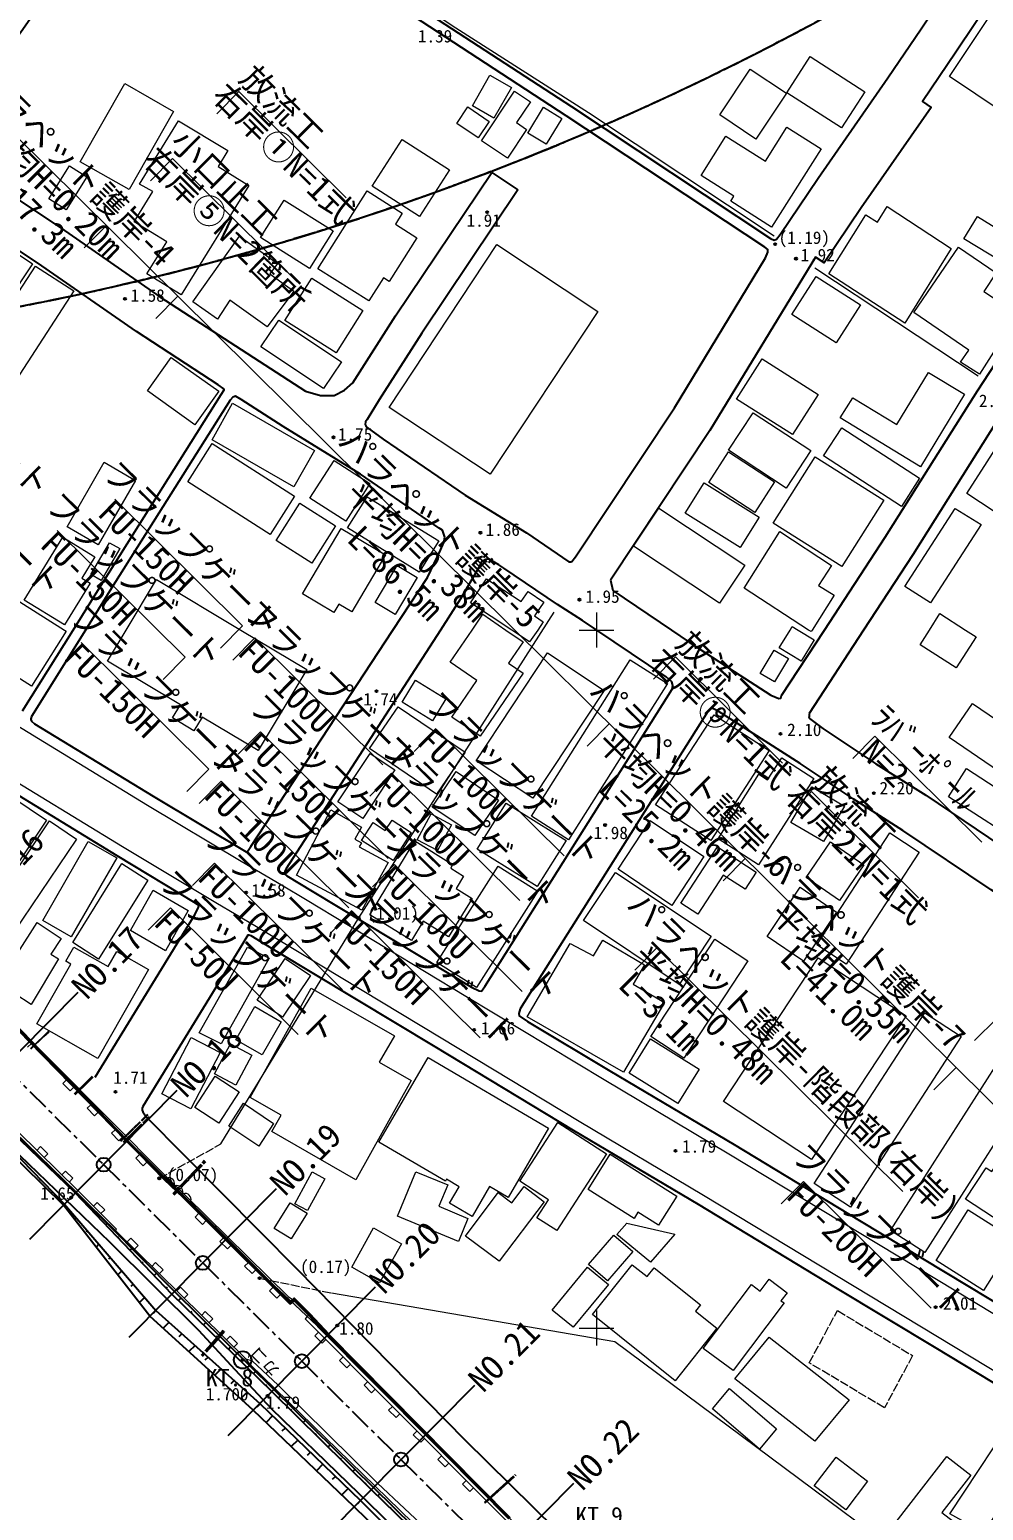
# Model space of a CAD drawing. Header units: metres. Extents: x -18 to 909, y -213 to 1219.
# Drawn here: x 458.7 to 595.5, y 253.9 to 466 of the extents above; entities that cross this region are included whole.
import ezdxf
from ezdxf.enums import TextEntityAlignment as Align

# ---------------------------------------------------------------- set-up
doc = ezdxf.new("R2010")
doc.units = ezdxf.units.M
doc.linetypes.add('CENTER', pattern=[5.08, 3.175, -0.635, 0.635, -0.635])
doc.linetypes.add('DASHED', pattern=[1.524, 1.27, -0.254])
for name, color, linetype in [('D-STR', 7, 'Continuous'), ('D-STR-HTXT', 7, 'Continuous'), ('D-STR-STR2', 7, 'Continuous'), ('D-SUV', 7, 'Continuous'), ('S-SUV', 7, 'Continuous'), ('S-SUV-BMK', 7, 'Continuous'), ('S-SUV-CELN', 7, 'Continuous'), ('S-SUV-HTXT', 7, 'Continuous'), ('S-SUV-RIV', 7, 'Continuous'), ('S-SUV-SRVR', 7, 'Continuous'), ('S-SUV-STR', 7, 'Continuous'), ('S-SUV-TTL', 7, 'Continuous'), ('V-nasSTD', 7, 'Continuous')]:
    doc.layers.add(name, color=color, linetype=linetype)
doc.styles.add('JP', font='msgothic.ttc')

msp = doc.modelspace()

# ---------------------------------------------------------------- hatches: boundary and pattern name
at = {"layer": 'V-nasSTD', "true_color": 0xc0c0c0, "transparency": 33554521}
msp.add_hatch(color=7, dxfattribs=at).paths.add_polyline_path([(527.61, 252.8), (515.67, 264.9), (515.67, 264.9), (501.61, 279.13), (501.61, 279.13), (496.7, 284.29), (496.7, 284.29), (496.69, 284.3), (496.69, 284.3), (496.1, 283.76), (496.1, 283.76), (487.01, 292.81), (487.01, 292.81), (479.78, 299.95), (479.78, 299.95), (472.74, 306.9), (472.74, 306.9), (458.88, 321.25), (458.88, 321.25), (445.01, 335.67), (445.01, 335.67), (431.07, 350.01), (431.07, 350.01), (417.02, 364.25), (417.02, 364.25), (416.82, 364.05), (416.82, 364.05), (430.84, 349.79), (430.84, 349.79), (444.78, 335.43), (444.78, 335.43), (458.69, 321.06), (458.69, 321.06), (472.67, 306.75), (472.67, 306.75), (486.84, 292.64), (486.84, 292.64), (501.43, 278.95), (501.43, 278.95), (515.5, 264.74), (515.5, 264.74), (527.46, 252.65), (527.46, 252.65), (527.61, 252.8)])

# ---------------------------------------------------------------- linework, layer by layer
at = {"layer": 'D-STR', "lineweight": 25, "true_color": 0xff0000}
for p, q in [((496.1, 283.76), (487.01, 292.81)), ((496.09, 283.41), (496.1, 283.76))]:
    msp.add_line(p, q, dxfattribs=at)
for points in [[(496.09, 283.41), (472.67, 306.75), (458.69, 321.06), (444.78, 335.43), (430.84, 349.79), (416.82, 364.05)], [(496.1, 283.62), (472.78, 306.86), (458.8, 321.17), (444.89, 335.54), (430.95, 349.89), (416.92, 364.15), (416.92, 364.15)], [(487.01, 292.81), (472.78, 306.86), (458.88, 321.25), (445.01, 335.67), (431.07, 350.01), (417.02, 364.25)], [(449.78, 312.07), (463.74, 297.74), (476.83, 282.53), (491.75, 269.18), (506.17, 255.31), (520.35, 241.21), (535.01, 227.59), (548.72, 213.01), (562.95, 198.95)], [(564.73, 200.75), (550.59, 214.9), (536.28, 228.87), (522.06, 242.93), (507.69, 256.85), (493.48, 270.92), (479.15, 284.88), (465.31, 299.32), (450.89, 313.18)], [(451.08, 313.37), (465.44, 299.46), (479.52, 285.25), (493.74, 271.18), (508.02, 257.18), (522.28, 243.16), (536.45, 229.04), (550.83, 215.14), (564.78, 200.8)], [(562.15, 198.15), (547.45, 211.73), (533.77, 226.34), (519.59, 240.45), (505.26, 254.39), (490.81, 268.23), (476, 281.7), (463.62, 297.62), (449.32, 311.6)], [(496.1, 283.76), (496.69, 284.3), (498.9, 282.06)], [(495.99, 283.52), (496, 283.53)], [(496.09, 283.41), (496.69, 283.95), (498.72, 281.89)], [(496.1, 283.62), (496.69, 284.16), (498.83, 281.99)], [(498.72, 281.89), (501.43, 278.95)], [(498.83, 281.99), (501.54, 279.06)], [(498.91, 282.06), (501.62, 279.12)], [(527.46, 252.65), (501.43, 278.95)], [(527.57, 252.76), (501.54, 279.06)], [(527.61, 252.8), (501.61, 279.13)]]:
    msp.add_lwpolyline(points, dxfattribs=at)
at = {"layer": 'D-STR-HTXT', "lineweight": 18, "true_color": 0xff0000}
for p, q in [((456.54, 451.04), (479.99, 427.82)), ((466.59, 434.76), (469.75, 437.96)), ((476.82, 424.62), (479.99, 427.82)), ((479.99, 427.82), (591.53, 317.34)), ((538.67, 363.37), (541.83, 366.56)), ((558.16, 344.06), (561.33, 347.25)), ((594.19, 321.18), (597.36, 324.37)), ((588.37, 314.14), (591.53, 317.34)), ((591.53, 317.34), (636.89, 272.41))]:
    msp.add_line(p, q, dxfattribs=at)
for points in [[(485.59, 453.94), (488.75, 457.14), (504.1, 441.94)], [(476.09, 444.35), (479.25, 447.55), (497.09, 429.89)], [(486.11, 377.42), (489.28, 380.61), (470.95, 398.77)], [(477.87, 372.91), (481.04, 376.11), (462.71, 394.26)], [(481.29, 356.86), (484.46, 360.06), (466.12, 378.21)], [(487.89, 375.66), (491.05, 378.86), (509.38, 360.7)], [(548.17, 372.96), (551.33, 376.15), (566.68, 360.95)], [(488.66, 362.23), (491.83, 365.42), (510.16, 347.27)], [(513.87, 362.6), (517.03, 365.79), (535.36, 347.64)], [(576.73, 361.61), (579.89, 364.8), (595.24, 349.6)], [(507.53, 356.2), (510.7, 359.4), (529.03, 341.24)], [(483.03, 355.14), (486.19, 358.34), (504.52, 340.18)], [(567.66, 353.65), (570.83, 356.85), (586.17, 341.65)], [(482.09, 343.4), (485.26, 346.59), (503.59, 328.44)], [(507.88, 343.19), (511.04, 346.39), (529.37, 328.23)], [(475.76, 337), (478.93, 340.2), (497.26, 322.04)], [(501.83, 336.52), (504.99, 339.71), (523.33, 321.56)], [(545.49, 331.27), (548.66, 334.47), (583.9, 299.56)], [(566.49, 297.81), (569.65, 301.01), (587.98, 282.85)]]:
    msp.add_lwpolyline(points, dxfattribs=at)
at = {"layer": 'D-STR-STR2', "lineweight": 25, "true_color": 0xff0000}
for p, q in [((459.04, 305.34), (459.2, 305.5)), ((460.85, 303.61), (460.92, 303.69)), ((460.28, 301.29), (460.18, 301.19)), ((462.65, 301.88), (462.79, 302.02)), ((462.02, 299.5), (461.86, 299.34)), ((464.45, 300.15), (464.52, 300.22)), ((463.77, 297.71), (463.67, 297.61)), ((466.22, 298.38), (466.36, 298.53)), ((465.4, 295.81), (465.19, 295.59)), ((467.95, 296.57), (468.04, 296.66)), ((469.68, 294.77), (469.88, 294.97)), ((467.04, 293.91), (466.89, 293.76)), ((471.41, 292.96), (471.53, 293.08)), ((468.68, 292.01), (468.29, 291.61)), ((473.14, 291.15), (473.4, 291.42)), ((470.31, 290.11), (470.07, 289.86)), ((474.87, 289.35), (475.02, 289.5)), ((471.95, 288.2), (471.38, 287.63)), ((476.6, 287.54), (476.92, 287.87)), ((473.58, 286.3), (473.26, 285.97)), ((475.22, 284.4), (474.48, 283.65)), ((478.33, 285.74), (478.5, 285.91)), ((480.09, 283.96), (480.45, 284.33)), ((476.86, 282.51), (476.46, 282.11)), ((481.88, 282.22), (482.05, 282.39)), ((478.73, 280.84), (477.88, 279.98)), ((483.67, 280.48), (484, 280.81)), ((480.59, 279.17), (480.16, 278.73)), ((485.47, 278.73), (485.62, 278.89)), ((482.46, 277.5), (481.58, 276.62)), ((484.32, 275.83), (483.88, 275.38)), ((487.26, 276.99), (487.56, 277.29)), ((486.19, 274.16), (485.28, 273.25)), ((489.05, 275.24), (489.19, 275.39)), ((490.84, 273.5), (491.11, 273.78)), ((492.63, 271.76), (492.76, 271.89)), ((489.92, 270.82), (488.99, 269.88)), ((494.41, 270), (494.67, 270.26)), ((491.78, 269.15), (491.31, 268.68)), ((493.58, 267.42), (492.64, 266.47)), ((496.19, 268.24), (496.32, 268.38)), ((495.38, 265.68), (494.92, 265.21)), ((497.97, 266.48), (498.24, 266.76)), ((497.19, 263.95), (496.26, 263.01)), ((499.74, 264.73), (499.89, 264.87)), ((501.52, 262.97), (501.81, 263.27)), ((498.99, 262.22), (498.52, 261.75)), ((503.29, 261.21), (503.45, 261.36)), ((500.79, 260.48), (499.87, 259.55)), ((505.07, 259.45), (505.39, 259.77)), ((502.59, 258.75), (502.13, 258.29)), ((504.39, 257.01), (503.48, 256.09)), ((506.85, 257.69), (507.01, 257.85)), ((506.19, 255.28), (505.74, 254.83)), ((508.63, 255.94), (508.96, 256.27)), ((510.43, 254.2), (510.58, 254.36))]:
    msp.add_line(p, q, dxfattribs=at)
at = {"layer": 'D-STR-STR2', "lineweight": 25, "true_color": 0x00ff00}
msp.add_line((488.05, 272.49), (487.59, 272.03), dxfattribs=at)
at = {"layer": 'D-SUV', "linetype": 'DASHED', "lineweight": 13, "true_color": 0x0000ff}
for p, q in [((460.74, 321.84), (461.46, 322.53)), ((460.77, 321.8), (461.49, 322.49)), ((460.81, 321.77), (461.53, 322.46)), ((467.01, 315.39), (467.72, 316.08)), ((467.04, 315.35), (467.76, 316.05)), ((467.08, 315.31), (467.79, 316.01)), ((467.11, 315.28), (467.83, 315.98)), ((467.15, 315.24), (467.86, 315.94)), ((475.66, 310.63), (473.61, 308.63)), ((475.69, 310.59), (473.65, 308.59)), ((475.73, 310.55), (473.68, 308.55))]:
    msp.add_line(p, q, dxfattribs=at)
at = {"layer": 'D-SUV', "lineweight": 13, "true_color": 0x0000ff}
for points in [[(460.74, 321.84), (458.87, 320.04)], [(460.81, 321.77), (458.93, 319.96)], [(467.01, 315.39), (465.15, 313.57)], [(465.22, 313.5), (467.08, 315.31)], [(465.29, 313.43), (467.15, 315.24)], [(473.61, 308.63), (471.75, 306.81)], [(473.68, 308.55), (471.82, 306.74)]]:
    msp.add_lwpolyline(points, dxfattribs=at)
at = {"layer": 'D-SUV', "linetype": 'DASHED', "lineweight": 13, "true_color": 0x0000ff}
for points in [[(460.77, 321.8), (458.9, 320)], [(467.04, 315.35), (465.18, 313.53)], [(465.25, 313.46), (467.11, 315.28)], [(473.65, 308.59), (471.79, 306.77)]]:
    msp.add_lwpolyline(points, dxfattribs=at)
at = {"layer": 'S-SUV', "lineweight": 13, "true_color": 0xffffff}
for p, q in [((458.45, 320.25), (459, 320.77)), ((464.03, 315.58), (463.49, 315.05)), ((463.49, 315.05), (464.54, 313.98)), ((464.54, 313.98), (465.07, 314.5)), ((467.52, 312), (466.98, 311.48)), ((466.98, 311.48), (468.03, 310.4)), ((468.03, 310.4), (468.57, 310.93)), ((471.02, 308.42), (470.48, 307.9)), ((470.48, 307.9), (471.53, 306.83)), ((460.31, 306), (459.78, 305.46)), ((461.38, 304.95), (460.31, 306)), ((471.53, 306.83), (472.06, 307.35)), ((460.85, 304.42), (461.38, 304.95)), ((474.51, 304.85), (473.97, 304.32)), ((473.97, 304.32), (475.02, 303.25)), ((475.02, 303.25), (475.56, 303.77)), ((463.88, 302.5), (463.36, 301.97)), ((464.95, 301.46), (463.88, 302.5)), ((464.43, 300.92), (464.95, 301.46)), ((478.05, 301.23), (481.61, 297.83)), ((468.44, 298), (467.91, 297.47)), ((469.51, 296.94), (468.44, 298)), ((481.61, 297.83), (496.11, 283.43)), ((468.98, 296.41), (469.51, 296.94)), ((483.01, 296.44), (482.48, 295.91)), ((482.48, 295.91), (483.54, 294.85)), ((483.54, 294.85), (484.07, 295.39)), ((489.73, 275.58), (471.01, 294.03)), ((473.24, 292.89), (472.71, 292.35)), ((474.31, 291.83), (473.24, 292.89)), ((486.55, 292.92), (486.03, 292.39)), ((473.78, 291.3), (474.31, 291.83)), ((486.03, 292.39), (487.09, 291.33)), ((487.09, 291.33), (487.62, 291.86)), ((476.8, 289.38), (476.27, 288.84)), ((477.87, 288.32), (476.8, 289.38)), ((490.1, 289.4), (489.57, 288.86)), ((489.57, 288.86), (490.64, 287.81)), ((477.34, 287.79), (477.87, 288.32)), ((490.64, 287.81), (491.17, 288.34)), ((480.36, 285.87), (479.83, 285.33)), ((481.43, 284.81), (480.36, 285.87)), ((480.9, 284.28), (481.43, 284.81)), ((493.65, 285.87), (493.12, 285.34)), ((493.12, 285.34), (494.18, 284.28)), ((494.18, 284.28), (494.71, 284.82)), ((483.92, 282.36), (483.4, 281.82)), ((484.99, 281.31), (483.92, 282.36)), ((484.46, 280.77), (484.99, 281.31)), ((487.48, 278.85), (486.96, 278.31)), ((488.55, 277.8), (487.48, 278.85)), ((500.16, 279.41), (499.63, 278.88)), ((499.63, 278.88), (500.69, 277.82)), ((500.69, 277.82), (501.22, 278.35)), ((488.03, 277.26), (488.55, 277.8)), ((503.69, 275.87), (503.16, 275.34)), ((503.16, 275.34), (504.21, 274.28)), ((504.21, 274.28), (504.75, 274.81)), ((507.22, 272.33), (506.69, 271.8)), ((506.69, 271.8), (507.74, 270.73)), ((507.74, 270.73), (508.28, 271.26)), ((510.75, 268.78), (510.21, 268.26)), ((510.21, 268.26), (511.27, 267.19)), ((511.27, 267.19), (511.8, 267.72)), ((514.27, 265.24), (513.74, 264.71)), ((513.74, 264.71), (514.8, 263.65)), ((514.8, 263.65), (515.33, 264.18)), ((517.8, 261.7), (517.27, 261.17)), ((517.27, 261.17), (518.33, 260.11)), ((518.33, 260.11), (518.86, 260.64)), ((521.33, 258.16), (520.8, 257.63)), ((520.8, 257.63), (521.86, 256.57)), ((521.86, 256.57), (522.39, 257.09))]:
    msp.add_line(p, q, dxfattribs=at)
at = {"layer": 'S-SUV', "linetype": 'DASHED', "lineweight": 13, "true_color": 0x0000ff}
for p, q in [((473.88, 308.36), (475.93, 310.36)), ((473.93, 308.3), (475.98, 310.31)), ((473.98, 308.25), (476.04, 310.26)), ((472.22, 306.64), (473.93, 308.3)), ((477.34, 301.45), (486.16, 306.39)), ((482.43, 302.58), (483.81, 304.03)), ((482.54, 302.47), (483.92, 303.92)), ((482.64, 302.37), (484.02, 303.82)), ((479.38, 299.16), (482.54, 302.47)), ((491.72, 287.14), (502.03, 285.02)), ((486.56, 279.61), (484.82, 277.61)), ((484.71, 277.71), (483.32, 276.12)), ((484.82, 277.61), (483.44, 276.03)), ((484.94, 277.51), (483.55, 275.93)), ((527.16, 257.97), (528.36, 259.05)), ((527.23, 257.9), (528.42, 258.98)), ((527.3, 257.82), (528.49, 258.9)), ((524, 254.97), (527.23, 257.9))]:
    msp.add_line(p, q, dxfattribs=at)
at = {"layer": 'S-SUV', "lineweight": 13, "true_color": 0x0000ff}
for p, q in [((472.17, 306.69), (473.88, 308.36)), ((472.28, 306.58), (473.98, 308.25)), ((472.22, 306.64), (472.33, 306.81)), ((472.22, 306.64), (472.4, 306.74)), ((477.34, 301.45), (477.49, 301.59)), ((477.34, 301.45), (477.54, 301.51)), ((479.27, 299.27), (482.43, 302.58)), ((479.49, 299.06), (482.64, 302.37)), ((479.38, 299.16), (479.48, 299.34)), ((479.38, 299.16), (479.56, 299.27)), ((491.72, 287.14), (491.93, 287.15)), ((491.72, 287.14), (491.91, 287.05)), ((486.45, 279.71), (484.71, 277.71)), ((486.68, 279.51), (484.94, 277.51)), ((486.56, 279.61), (486.4, 279.49)), ((486.56, 279.61), (486.47, 279.43)), ((523.93, 255.05), (527.16, 257.97)), ((524.06, 254.9), (527.3, 257.82)), ((524, 254.97), (524.11, 255.14)), ((524, 254.97), (524.18, 255.07))]:
    msp.add_line(p, q, dxfattribs=at)
at = {"layer": 'S-SUV', "lineweight": 13, "true_color": 0xffffff}
for points in [[(626.37, 257.05), (609.75, 266.12), (593.68, 275.83), (574.39, 287.48), (555.36, 298.99), (537.51, 309.58), (517.74, 321.52), (494.84, 335.32), (491.26, 337.49), (485.45, 340.9), (472.05, 348.93), (453.22, 360.41), (427.79, 375.69), (420.65, 380)], [(434.21, 380), (456.84, 366.41), (475.66, 354.93), (489.06, 346.89), (494.86, 343.5), (498.51, 341.28), (521.27, 327.57), (541.08, 315.6), (558.98, 304.98), (577.65, 293.69), (597.03, 281.98), (613.24, 272.19), (629.73, 263.2)], [(413.15, 367.58), (421.41, 359.58), (421.44, 359.61), (437.27, 343.17), (451.95, 328.09), (461.54, 318.12), (478.05, 301.23)], [(451.95, 328.09), (461.77, 318.32), (478.37, 301.67), (495.83, 284.5), (496.69, 283.95)], [(471.01, 294.03), (471.21, 294.19), (465.68, 299.7), (451.38, 313.68), (448.72, 316.14)], [(471.01, 294.03), (465.44, 299.46), (451.08, 313.38), (448.61, 316.02)], [(496.11, 283.43), (496.65, 283.91), (496.69, 283.95), (498.7, 281.91), (498.25, 281.32)], [(498.25, 281.32), (524.3, 255.18), (538.72, 240.73), (553.18, 226.22), (563.42, 216.09), (584.83, 194.87), (585.43, 194.03)], [(498.7, 281.91), (500.12, 280.14), (524.55, 255.53), (539.65, 241.4), (553.93, 226.99), (563.95, 216.85), (579.34, 202.11), (584.16, 197.73), (586.69, 195.61)], [(579.59, 185.83), (574.46, 190.5), (568.01, 197.2), (556.64, 209.33), (542.55, 223.04), (515.46, 250.37), (490.36, 274.76), (489.73, 275.58)], [(489.73, 275.58), (490.65, 275.33), (494.38, 271.83), (508.61, 257.78), (516.36, 250.51), (522.95, 243.84), (537.22, 229.82), (543.29, 223.76), (551.58, 215.9), (556.99, 210.35), (565.5, 201.54), (573.91, 192.97), (576.15, 190.69), (577.59, 188.63)]]:
    msp.add_lwpolyline(points, dxfattribs=at)
at = {"layer": 'S-SUV', "lineweight": 25, "true_color": 0x00ffff}
for points in [[(444.59, 306.82), (465.7, 328.14)], [(458.8, 292.75), (479.91, 314.06)], [(473.01, 278.68), (494.12, 299.99)], [(487.22, 264.6), (508.33, 285.92)], [(501.43, 250.53), (522.54, 271.84)], [(515.64, 236.45), (536.75, 257.77)]]:
    msp.add_lwpolyline(points, dxfattribs=at)
at = {"layer": 'S-SUV', "lineweight": 13, "true_color": 0xffffff}
for centre in [(478.69, 300.72), (479.88, 299.58), (481.07, 298.45)]:
    msp.add_arc(centre, 0.824, 311.2266, 141.5381, dxfattribs=at)
at = {"layer": 'S-SUV-BMK', "lineweight": 25, "true_color": 0xffffff}
for centre in [(469.36, 303.41), (483.57, 289.33), (497.78, 275.26), (511.98, 261.18)]:
    msp.add_circle(centre, 1, dxfattribs=at)
at = {"layer": 'S-SUV-BMK', "true_color": 0xffffff}
for p in [(469.36, 303.41), (483.57, 289.33), (497.78, 275.26), (511.98, 261.18)]:
    msp.add_point(p, dxfattribs=at)
at = {"layer": 'S-SUV-CELN', "linetype": 'CENTER', "lineweight": 25, "true_color": 0xffffff}
for p, q in [((455.15, 317.48), (469.36, 303.41)), ((469.36, 303.41), (483.57, 289.33)), ((483.57, 289.33), (497.78, 275.26)), ((497.78, 275.26), (511.98, 261.18)), ((511.98, 261.18), (526.19, 247.11))]:
    msp.add_line(p, q, dxfattribs=at)
for start, end in [(248.8722, 247.7276), (251.6868, 248.8722), (251.7369, 251.6868), (254.6017, 251.7369), (255.646, 254.6017)]:
    msp.add_arc((381.66, 819.2), 400, start, end, dxfattribs=at)
at = {"layer": 'S-SUV-RIV', "lineweight": 13, "true_color": 0x0000ff}
for points in [[(505.21, 543.47), (498.49, 533.03), (485.79, 513.93), (474.41, 496.79), (474.34, 496.57), (474.34, 496.31), (479.75, 492.58), (502.76, 477.56), (519.83, 466.26), (538.86, 454.15), (565.46, 436.48)], [(594.69, 416.38), (571.29, 431.82)], [(486.16, 306.39), (505.92, 338.75), (533.92, 382.57)], [(609.65, 228.18), (542.63, 278.02), (502.03, 285.02)]]:
    msp.add_lwpolyline(points, dxfattribs=at)
at = {"layer": 'S-SUV-SRVR', "lineweight": 25, "true_color": 0x808080}
for points in [[(464.17, 476.77), (469.52, 482.54), (479.83, 490.11), (481.34, 491.2), (507.77, 473.69), (536.41, 454.98), (564.95, 436.1)], [(564.12, 434.85), (535.65, 453.68), (506.9, 472.47), (481.35, 489.39), (470.17, 481.78), (464.93, 476.13), (464, 474.91), (456.65, 464.42), (446.65, 449.59)], [(566.31, 436.66), (571.75, 444.73), (581.78, 459.11), (586.55, 466.13), (594.67, 478.34)], [(599.66, 475.02), (591.52, 462.77), (586.73, 455.71), (587.95, 454.84), (577.94, 440.49), (572.63, 432.61), (571.37, 433.43), (556.24, 408.59), (542, 387.15)], [(485.79, 415.13), (474.06, 422.76), (459.9, 432.61), (444.17, 443.02), (441.44, 444.82), (430.13, 451.98), (410.94, 464.8)], [(572.67, 380), (581.38, 393.32), (594.61, 414.28), (606.55, 432.53), (625.82, 460.3)], [(629.69, 457.62), (610.44, 429.9), (598.55, 411.73), (585.32, 390.77), (578.28, 380)], [(447.55, 447.98), (463.25, 437.59), (477.39, 427.75), (498.31, 414.24)], [(505.06, 415.43), (511.2, 425), (524.99, 445.57)], [(524.99, 445.57), (528.72, 443.06)], [(528.72, 443.06), (514.97, 422.54), (508.84, 413)], [(564.95, 436.1), (565.49, 435.87), (565.78, 435.99), (566.31, 436.66)], [(537, 390.47), (551.17, 411.81), (564.21, 433.34)], [(564.21, 433.34), (564.57, 434.12), (564.57, 434.53), (564.12, 434.85)], [(464.97, 380), (469.22, 386.8), (486.22, 413.75)], [(486.22, 413.75), (486.63, 414.39), (486.61, 414.57), (485.79, 415.13)], [(498.31, 414.24), (500.45, 413.58), (502.38, 413.58), (503.86, 414.38), (505.06, 415.43)], [(487.49, 412.95), (470.5, 386.02), (466.74, 380)], [(489.07, 413.03), (488.24, 413.52), (487.9, 413.38), (487.49, 412.95)], [(518.28, 393.32), (517.91, 394.3), (517.46, 394.61), (506.16, 402.31), (495.09, 409.17), (489.07, 413.03)], [(508.84, 413), (507.12, 410.15), (506.9, 409.82), (506.86, 409.43), (506.94, 409.24), (507.11, 409.03), (509.43, 407.34)], [(509.43, 407.34), (521.18, 399.34), (529.97, 393.92), (536.02, 389.77)], [(510.81, 380), (515.76, 387.54), (517.65, 391.42), (518.14, 392.53), (518.28, 393.32)], [(536.02, 389.77), (536.31, 389.77), (536.47, 389.8), (537, 390.47)], [(524.12, 390.1), (523.54, 389.83), (523.13, 388.98), (520.53, 384.49), (517.63, 380)], [(540.05, 380), (538, 381.39), (534.43, 383.64), (526.72, 388.88), (525.99, 389.33), (524.63, 390.17), (524.12, 390.1)], [(542, 387.15), (542.32, 385.66)], [(542.32, 385.66), (550.73, 380)], [(482.52, 340.86), (471.29, 347.64), (452.5, 359.1), (427.17, 374.31), (417.74, 380)], [(457.74, 368.41), (464.97, 380)], [(466.74, 380), (459.01, 367.62)], [(464.97, 380), (464.97, 380)], [(466.74, 380), (466.74, 380)], [(490.47, 349.01), (510.81, 380)], [(517.63, 380), (495.48, 345.72)], [(510.81, 380), (510.81, 380)], [(517.63, 380), (517.63, 380)], [(549.97, 373.28), (540.05, 380)], [(540.05, 380), (540.05, 380)], [(550.73, 380), (553.29, 378.28), (559.71, 374.05), (565, 370.65)], [(550.73, 380), (550.73, 380)], [(566.54, 370.63), (572.67, 380)], [(578.28, 380), (570.48, 368.06)], [(572.67, 380), (572.67, 380)], [(578.28, 380), (578.28, 380)], [(523.98, 328.94), (550.86, 371.52)], [(550.86, 371.52), (550.95, 372.07), (550.8, 372.59), (549.97, 373.28)], [(565, 370.65), (566.15, 370.21), (566.41, 370.26), (566.54, 370.63)], [(459.01, 367.62), (458.92, 367.26), (458.9, 367.18), (459, 366.95), (459.44, 366.56)], [(555.94, 368.32), (529.05, 325.74)], [(557.44, 368.38), (556.66, 368.78), (556.4, 368.78), (555.94, 368.32)], [(657.6, 302.47), (639.01, 315.1), (622.7, 325.65), (613.83, 331.5), (601.77, 339.33), (596.57, 342.77), (583.92, 351.29), (576.79, 355.8), (569.17, 360.88), (561.93, 365.49), (557.44, 368.38)], [(570.48, 368.06), (570.47, 367.62), (570.45, 367.52), (570.53, 367.31), (572.43, 365.91)], [(459.44, 366.56), (476.44, 356.21), (489.78, 348.21)], [(572.43, 365.91), (580.04, 360.83), (587.19, 356.32), (599.87, 347.78), (605.01, 344.38), (617.06, 336.55), (626.02, 330.65), (642.34, 320.08), (660.97, 307.44)], [(489.78, 348.21), (489.83, 348.2), (489.98, 348.28), (490.47, 349.01)], [(495.48, 345.72), (495.35, 345.42), (495.31, 345.01), (495.61, 344.8)], [(495.61, 344.8), (499.23, 342.6), (522.08, 328.84)], [(482.48, 339.28), (482.97, 340.31), (483.01, 340.53), (482.52, 340.86)], [(468.16, 315.94), (482.48, 339.28)], [(576.68, 184.87), (571.75, 189.82), (553.36, 208.72), (541.44, 220.93), (529.27, 232.59), (509.03, 253.3), (504.39, 257.79), (493.49, 268.38), (488.22, 274.04), (482.99, 279.67), (470.25, 292.31), (452.12, 309.67), (443.52, 318.01), (434.79, 327.43), (426.95, 335.39)], [(490.52, 336.19), (490.17, 336.31), (490.02, 336.27), (489.3, 335.1)], [(625.66, 255.73), (609, 264.83), (588.69, 277.1), (574.32, 285.77), (554.61, 297.69), (536.7, 308.31), (516.86, 320.3), (494.11, 334.01), (490.52, 336.19)], [(489.3, 335.1), (474.98, 311.76)], [(522.08, 328.84), (523.2, 328.33), (523.5, 328.26), (523.98, 328.94)], [(529.05, 325.74), (528.88, 325.06), (528.92, 324.73), (530.1, 323.93)], [(530.1, 323.93), (541.89, 316.86), (559.73, 306.28), (577.72, 295.4), (602.25, 280.59), (614, 273.49), (630.45, 264.51)], [(474.98, 311.76), (474.88, 311.48), (474.89, 311.23), (474.96, 311), (475.46, 310.24)], [(475.46, 310.24), (497.07, 288.49), (521.11, 263.97), (540.62, 244.77), (556.99, 228.02), (570.81, 215.03), (587.83, 199.36)]]:
    msp.add_lwpolyline(points, dxfattribs=at)
for centre in [(524.32, 439.86), (565.61, 435.27), (568.6, 433.2), (472.42, 427.45), (502.31, 407.61), (523.36, 393.94), (537.55, 384.35), (508.48, 371.25), (554.9, 372.98), (566.37, 365.13), (579.74, 356.63), (541.23, 352.06), (489.77, 342.41), (505.92, 338.75), (522.47, 322.73), (471.05, 313.83), (551.32, 305.39), (477.34, 301.45), (464.7, 298.7), (491.72, 287.14), (588.61, 283), (502.85, 280.38), (492.86, 270.3)]:
    msp.add_circle(centre, 0.15, dxfattribs=at)
at = {"layer": 'S-SUV-SRVR', "lineweight": 25, "true_color": 0x00ff00}
for radius in [1.25, 0.15]:
    msp.add_circle((489.29, 275.44), radius, dxfattribs=at)
at = {"layer": 'S-SUV-STR', "lineweight": 13, "true_color": 0x808080}
for points in [[(602.06, 451.62), (590.59, 459.32), (596.45, 468.05), (607.92, 460.34), (602.06, 451.62)], [(562.85, 450.33), (557.67, 453.79), (562.05, 460.35), (567.22, 456.89), (562.85, 450.33)], [(575.13, 451.93), (567.29, 456.98), (570.62, 462.16), (578.46, 457.12), (575.13, 451.93)], [(473.01, 443.1), (466.01, 447.09), (472.39, 458.28), (479.38, 454.29), (473.01, 443.1)], [(525.29, 453.32), (522.21, 455.08), (524.71, 459.47), (527.8, 457.71), (525.29, 453.32)], [(527.26, 447.62), (523.54, 450.1), (528.27, 457.2), (530.54, 455.69), (528.53, 452.69), (529.99, 451.72), (527.26, 447.62)], [(523.03, 450.52), (519.98, 452.59), (521.57, 454.94), (524.63, 452.87), (523.03, 450.52)], [(532.78, 449.59), (530.14, 451.19), (532.4, 454.91), (535.04, 453.3), (532.78, 449.59)], [(480.48, 428), (475.53, 431.04), (478.4, 435.63), (473.74, 438.49), (476.39, 442.81), (474.51, 443.87), (480.09, 452.97), (487.18, 448.71), (485.77, 446.4), (490.17, 443.7), (480.48, 428)], [(565.1, 437.73), (559.25, 441.46), (559.69, 442.14), (555, 445.1), (558.56, 450.73), (564.22, 447.15), (567.29, 452.02), (572.18, 448.94), (565.1, 437.73)], [(514.62, 439.24), (507.85, 443.6), (512.15, 450.27), (518.92, 445.91), (514.62, 439.24)], [(464, 440.19), (461.5, 441.76), (464.47, 446.48), (466.97, 444.91), (464, 440.19)], [(455.56, 427.09), (439.88, 437.53), (443.47, 442.93), (459.15, 432.48), (455.56, 427.09)], [(498.86, 431.8), (491.86, 436.22), (495.25, 441.59), (502.25, 437.17), (498.86, 431.8)], [(507.35, 427.14), (500.05, 431.75), (507.11, 442.91), (512.16, 439.71), (511.18, 438.16), (514.26, 436.21), (510.29, 429.94), (509.45, 430.46), (507.35, 427.14)], [(584.18, 423.98), (573.31, 431.01), (578.59, 439.47), (580.26, 438.43), (581.65, 440.66), (590.86, 434.67), (584.18, 423.98)], [(598.08, 432.75), (592.67, 436.05), (594.6, 439.22), (600.01, 435.92), (598.08, 432.75)], [(492.78, 423.43), (487.47, 427.28), (485.67, 424.53), (482.14, 427.04), (488.84, 436.41), (494.26, 432.52), (493.18, 431.04), (496.61, 428.56), (492.78, 423.43)], [(524.77, 402.33), (510.3, 411.9), (525.7, 435.22), (540.18, 425.65), (524.77, 402.33)], [(594.89, 416.65), (592.19, 418.37), (593.39, 420.11), (585.49, 425.49), (591.88, 434.87), (597.31, 431.17), (595.5, 428.52), (598.75, 426.36), (597.49, 424.6), (599.34, 423.63), (594.89, 416.65)], [(453.96, 411.49), (448.47, 415.06), (459.61, 432.15), (465.09, 428.58), (453.96, 411.49)], [(502.67, 419.69), (495.35, 424.33), (499.19, 430.4), (506.52, 425.76), (502.67, 419.69)], [(574.36, 421.13), (568.01, 425.2), (571.49, 430.63), (577.84, 426.57), (574.36, 421.13)], [(500.88, 414.6), (491.87, 420.59), (494.45, 424.39), (503.45, 418.4), (500.88, 414.6)], [(482.43, 409.41), (475.63, 414.25), (479.05, 419.06), (485.85, 414.23), (482.43, 409.41)], [(568.08, 408), (560.09, 413.09), (563.76, 418.85), (571.75, 413.76), (568.08, 408)], [(586.42, 403.39), (574.95, 410.38), (576.73, 413.28), (583.03, 409.43), (587.6, 416.91), (592.76, 413.77), (586.42, 403.39)], [(496.64, 400.5), (484.92, 407.27), (487.85, 412.52), (499.57, 405.74), (496.64, 400.5)], [(598.98, 395.71), (593.09, 399.57), (601.82, 413.19), (607.7, 409.33), (598.98, 395.71)], [(567.18, 400.33), (558.92, 405.76), (562.47, 411.14), (570.73, 405.71), (567.18, 400.33)], [(583.7, 397.72), (572.54, 404.94), (575.16, 408.99), (586.32, 401.77), (583.7, 397.72)], [(493.23, 393.7), (481.42, 401.25), (484.92, 406.72), (496.73, 399.17), (493.23, 393.7)], [(562.7, 396.86), (556.1, 401.16), (558.92, 405.51), (565.53, 401.21), (562.7, 396.86)], [(468.58, 392.21), (464.12, 394.8), (469.45, 404.03), (473.91, 401.44), (468.58, 392.21)], [(504.06, 395.59), (498.91, 398.87), (502.38, 404.3), (507.52, 401.01), (504.06, 395.59)], [(575.18, 389.1), (565.33, 395.31), (571.32, 404.82), (581.17, 398.61), (575.18, 389.1)], [(560.58, 391.84), (552.71, 396.76), (555.43, 401.08), (563.3, 396.16), (560.58, 391.84)], [(514.6, 388.31), (504.33, 394.62), (507.11, 399.09), (517.38, 392.78), (514.6, 388.31)], [(499.21, 389.57), (494.1, 392.85), (497.47, 398.19), (502.58, 394.91), (499.21, 389.57)], [(557.65, 383.85), (545.3, 392.03), (548.92, 397.48), (561.26, 389.29), (557.65, 383.85)], [(587.88, 383.92), (584.18, 386.23), (591.42, 397.42), (595.12, 395.11), (587.88, 383.92)], [(463.76, 380.75), (457.98, 384.3), (463.51, 393.3), (468.1, 390.48), (466.24, 387.45), (467.43, 386.72), (463.76, 380.75)], [(468.99, 387.12), (467.52, 387.94), (470.22, 392.51), (471.69, 391.69), (468.99, 387.12)], [(502.35, 382.53), (497.85, 385.18), (503.4, 394.57), (509.78, 390.79), (504.91, 382.61), (503.05, 383.72), (502.35, 382.53)], [(570.4, 380), (561.15, 386.02), (566.27, 394.13), (573.67, 389.26), (571.84, 386.37), (574.05, 385), (570.89, 380), (570.89, 380)], [(511.16, 382.23), (508.28, 383.94), (511.42, 389.26), (514.31, 387.55), (511.16, 382.23)], [(472.6, 380), (476.92, 387.22), (489, 380)], [(527.87, 380), (521.95, 383.91), (524.24, 387.32), (529.22, 384.07), (530.2, 385.53), (532.46, 384), (531.12, 382.02), (532.37, 381.19), (531.57, 380), (531.57, 380)], [(454.82, 380), (457.37, 384.05), (463.74, 380)], [(522.19, 380), (523.72, 382.26), (527.03, 380)], [(587.72, 380), (589.23, 382.36), (592.91, 380), (592.91, 380)], [(463.74, 380), (463.74, 380), (463.98, 379.84), (459.01, 371.95), (452.39, 376.15), (454.82, 380)], [(489, 380), (489, 380), (498.46, 374.34), (491.51, 362.73), (483.46, 367.52), (482.31, 365.58), (479.24, 367.41), (480.37, 369.3), (469.93, 375.53), (472.6, 380)], [(472.6, 380), (472.6, 380)], [(527.03, 380), (527.03, 380), (529.49, 378.32), (527.4, 375.25), (529.48, 373.84), (523.32, 364.8), (519.29, 367.54), (522.86, 372.78), (519.04, 375.39), (522.19, 380)], [(522.19, 380), (522.19, 380)], [(527.87, 380), (527.87, 380)], [(531.57, 380), (530.42, 378.31), (527.87, 380)], [(568.9, 380), (568.9, 380), (571.19, 378.6), (569.33, 375.54), (566.2, 377.45), (567.75, 380)], [(567.75, 380), (568.06, 380.51), (568.9, 380)], [(567.75, 380), (567.75, 380)], [(570.89, 380), (570.75, 379.78), (570.4, 380)], [(570.4, 380), (570.4, 380)], [(592.91, 380), (594.4, 379.05), (591.54, 374.57), (586.37, 377.88), (587.72, 380)], [(587.72, 380), (587.72, 380)], [(530.86, 355.9), (522.76, 361.25), (532.99, 376.72), (541.1, 371.35), (530.86, 355.9)], [(536.01, 349.96), (530.67, 353.35), (544.83, 375.72), (550.17, 372.34), (536.01, 349.96)], [(565.51, 372.58), (563.48, 373.79), (565.46, 377.14), (567.5, 375.92), (565.51, 372.58)], [(516.48, 367), (512.15, 369.69), (514.08, 372.84), (518.4, 370.15), (516.48, 367)], [(599.2, 359.14), (597.98, 359.98), (597.77, 359.68), (590.56, 364.6), (593.88, 369.47), (601.04, 364.59), (600.09, 363.21), (601.39, 362.33), (599.2, 359.14)], [(517.05, 356.47), (507.48, 363.01), (511.59, 369.02), (521.16, 362.48), (517.05, 356.47)], [(556.37, 349.85), (548.44, 354.94), (556.85, 367.84), (564.77, 362.76), (556.37, 349.85)], [(506.49, 353.02), (502.95, 355.38), (507.54, 362.32), (511.08, 359.96), (506.49, 353.02)], [(563.23, 346.35), (557.42, 350.08), (563.29, 359.34), (564.52, 358.55), (566.56, 361.71), (571.17, 358.71), (563.23, 346.35)], [(454.44, 342.67), (444.29, 349.48), (451.05, 359.54), (461.19, 352.74), (454.44, 342.67)], [(522.56, 350.56), (516.47, 354.64), (519.87, 359.72), (525.96, 355.65), (522.56, 350.56)], [(602.14, 348.57), (590.47, 356.09), (593.04, 360.14), (598.23, 356.79), (598.85, 357.76), (605.35, 353.58), (602.14, 348.57)], [(572.55, 349.69), (567.86, 352.45), (570.85, 357.52), (575.54, 354.75), (572.55, 349.69)], [(531.48, 343.25), (522.9, 348.61), (527.06, 355.19), (535.64, 349.83), (531.48, 343.25)], [(456.46, 336.65), (452.6, 339.3), (461.6, 352.69), (465.45, 350.04), (456.46, 336.65)], [(506.39, 339.85), (497.02, 344.88), (501.9, 354.22), (506.3, 351.78), (505.38, 350.02), (506.32, 349.52), (505.97, 348.94), (510.13, 346.69), (506.39, 339.85)], [(510.84, 346.98), (506.34, 349.87), (507.98, 352.43), (509.73, 351.29), (510.7, 352.78), (513.45, 350.99), (510.84, 346.98)], [(517.21, 348.4), (514.31, 349.96), (516.3, 353.66), (519.2, 352.1), (517.21, 348.4)], [(550.8, 340.56), (543.11, 345.72), (547.7, 352.7), (555.39, 347.54), (550.8, 340.56)], [(575.77, 332.15), (571.57, 334.9), (582.06, 350.93), (586.26, 348.19), (575.77, 332.15)], [(464.71, 336.05), (460.62, 338.41), (467.16, 349.72), (471.24, 347.36), (464.71, 336.05)], [(518.81, 336.03), (515.18, 338.28), (513.49, 335.53), (507.52, 339.22), (513.95, 349.78), (519.35, 346.43), (519.1, 345.89), (520.95, 344.74), (519.87, 342.99), (522.2, 341.56), (518.81, 336.03)], [(554.54, 339.3), (552.1, 340.88), (557.34, 348.93), (562.89, 345.33), (561.29, 342.86), (558.18, 344.89), (554.54, 339.3)], [(574.85, 341.27), (570.05, 344.56), (573.53, 349.64), (578.33, 346.35), (574.85, 341.27)], [(468.6, 332.83), (464.92, 335.22), (471.99, 346.57), (475.67, 344.17), (468.6, 332.83)], [(522.79, 328.81), (517.14, 332.39), (525.89, 346.19), (531.58, 342.57), (522.79, 328.81)], [(551.85, 329.21), (538.14, 338.37), (542.71, 345.28), (556.43, 336.12), (551.85, 329.21)], [(478.24, 334.04), (473.23, 336.95), (476.45, 342.73), (481.46, 339.82), (478.24, 334.04)], [(569.65, 332.57), (564.44, 336.11), (569.21, 343.14), (574.42, 339.6), (569.65, 332.57)], [(458.95, 326.36), (454.26, 329.42), (459.85, 338.1), (463.29, 335.83), (461.8, 333.57), (462.9, 332.92), (458.95, 326.36)], [(543.87, 316.65), (530.06, 324.6), (536.24, 335.1), (539.57, 333.32), (540.9, 335.58), (546.89, 332.06), (545.24, 329.27), (549.74, 326.62), (543.87, 316.65)], [(552.5, 318.69), (547.8, 321.79), (556.98, 335.72), (561.68, 332.62), (552.5, 318.69)], [(468.51, 318.6), (459.76, 323.6), (464.65, 332.15), (463.96, 332.54), (465.11, 334.57), (470, 331.79), (471.24, 333.97), (475.78, 331.39), (468.51, 318.6)], [(486.19, 320.73), (483.07, 322.29), (489.97, 334.57), (493.09, 333.01), (486.19, 320.73)], [(494.98, 324.55), (491.37, 326.96), (495.39, 332.94), (499, 330.53), (494.98, 324.55)], [(570.84, 304.13), (558.2, 312.45), (571.76, 333.05), (584.4, 324.72), (570.84, 304.13)], [(499.11, 328.68), (511.03, 321.87), (508.86, 318.09), (513.43, 315.48), (505.52, 301.26), (493.45, 308.16), (494.79, 310.5), (490.37, 313.03), (499.11, 328.68)], [(492.07, 319.12), (488.29, 321.31), (491.05, 326.05), (494.82, 323.85), (492.07, 319.12)], [(576.42, 297.31), (571.18, 300.7), (587.04, 325.17), (592.27, 321.77), (576.42, 297.31)], [(481.86, 311.39), (477.7, 313.54), (481.89, 321.62), (486.04, 319.47), (481.86, 311.39)], [(488.32, 314.79), (485.26, 316.41), (487.55, 320.71), (490.6, 319.09), (488.32, 314.79)], [(551.68, 312.19), (544.69, 316.52), (547.73, 321.42), (554.71, 317.09), (551.68, 312.19)], [(518.35, 301.05), (508.82, 306.64), (515.86, 318.75), (533.1, 308.64), (527.35, 298.71), (524.67, 300.28), (522.16, 296), (518.94, 297.88), (520.33, 300.24), (518.5, 301.31), (518.35, 301.05)], [(587.08, 290.84), (582.15, 294), (597.91, 318.64), (602.84, 315.48), (587.08, 290.84)], [(485.85, 309.36), (482.41, 311.61), (485.36, 316.1), (488.79, 313.86), (485.85, 309.36)], [(491.61, 306.04), (487.29, 308.91), (489.39, 312.2), (493.7, 309.33), (491.61, 306.04)], [(534.3, 293.96), (531.44, 295.81), (533.11, 298.39), (529.03, 301.04), (534.48, 309.45), (541.43, 304.94), (534.3, 293.96)], [(545.38, 295.71), (538.79, 299.86), (541.97, 304.91), (551.52, 298.9), (548.88, 294.72), (545.93, 296.59), (545.38, 295.71)], [(600.64, 293.39), (592.89, 298.49), (595.84, 302.97), (596.66, 302.43), (598.66, 305.45), (608.33, 299.05), (606.17, 295.79), (603.43, 297.6), (600.64, 293.39)], [(498.6, 296.84), (496.77, 297.82), (499.23, 302.37), (501.05, 301.38), (498.6, 296.84)], [(520.22, 292.41), (511.46, 296.02), (514.09, 302.4), (518.67, 300.51), (517.39, 297.44), (521.58, 295.7), (520.22, 292.41)], [(526.03, 289.6), (521.23, 293.15), (525.9, 299.41), (527.88, 297.92), (529.62, 300.27), (532.5, 298.09), (526.03, 289.6)], [(496.26, 292.76), (493.8, 294.28), (496.08, 297.96), (498.54, 296.44), (496.26, 292.76)], [(547.75, 289.42), (542.93, 293.41), (544.37, 295.04), (551.24, 293.44), (547.75, 289.42)], [(595.46, 285.4), (588.7, 289.67), (593.29, 296.94), (600.05, 292.66), (595.46, 285.4)], [(508.92, 286.48), (504.91, 288.73), (508.05, 294.34), (512.07, 292.09), (508.92, 286.48)], [(541.59, 286.76), (538.87, 289.09), (542.49, 293.29), (545.22, 290.96), (541.59, 286.76)], [(536.67, 280.11), (533.67, 282.58), (538.69, 288.71), (541.7, 286.25), (536.67, 280.11)], [(551.26, 272.45), (539.42, 281.92), (545.13, 289.06), (547.25, 287.37), (548.27, 288.64), (554.9, 283.34), (554.18, 282.44), (557.27, 279.97), (551.26, 272.45)], [(559.57, 273.94), (555.3, 277.09), (562.2, 286.24), (563.45, 285.29), (564.73, 287), (567.31, 285.05), (566.43, 283.89), (566.89, 283.61), (559.57, 273.94)], [(571.29, 263.78), (559.81, 272.74), (564.74, 278.69), (576.23, 269.74), (571.29, 263.78)], [(563.37, 262.64), (556.61, 268.43), (559.05, 271.34), (565.82, 265.55), (563.37, 262.64)], [(595.49, 250.7), (590.64, 253.41), (601.01, 269.07), (605.87, 266.35), (595.49, 250.7)], [(575.75, 253.97), (571.22, 257.42), (574.33, 261.49), (578.86, 258.05), (575.75, 253.97)], [(593.36, 240.44), (581.15, 249.88), (590.22, 261.61), (593.67, 258.95), (589.51, 253.58), (595.33, 249.08), (591.84, 244.57), (594.79, 242.29), (593.36, 240.44)]]:
    msp.add_lwpolyline(points, dxfattribs=at)
at = {"layer": 'S-SUV-STR', "linetype": 'DASHED', "lineweight": 13, "true_color": 0x808080}
msp.add_lwpolyline([(581.28, 268.58), (570.5, 275.01), (574.53, 282.5), (585.31, 276.06), (581.28, 268.58)], dxfattribs=at)
at = {"layer": 'S-SUV-TTL', "lineweight": 13, "true_color": 0xffffff}
for p, q in [((540, 382.5), (540, 377.5)), ((537.5, 380), (542.5, 380)), ((540, 282.5), (540, 277.5)), ((537.5, 280), (542.5, 280))]:
    msp.add_line(p, q, dxfattribs=at)
at = {"layer": 'V-nasSTD', "lineweight": 13, "true_color": 0xff0000}
for points in [[(458.88, 321.25), (445.01, 335.67)], [(458.69, 321.06), (472.67, 306.75)], [(472.74, 306.9), (458.88, 321.25)], [(472.67, 306.75), (486.84, 292.64)], [(479.78, 299.95), (472.74, 306.9)], [(487.01, 292.81), (479.78, 299.95)], [(496.1, 283.76), (487.01, 292.81)], [(486.84, 292.64), (501.43, 278.95)], [(496.69, 284.3), (496.1, 283.76)], [(496.7, 284.29), (496.69, 284.3)], [(501.61, 279.13), (496.7, 284.29)], [(501.43, 278.95), (515.5, 264.74)], [(515.67, 264.9), (501.61, 279.13)], [(515.5, 264.74), (527.46, 252.65)], [(527.61, 252.8), (515.67, 264.9)]]:
    msp.add_lwpolyline(points, dxfattribs=at)

# ---------------------------------------------------------------- texts
at = {"layer": 'D-STR-HTXT', "true_color": 0xff0000, "style": 'JP'}
for s, p in [('放流工', (492.94, 452.99)), ('パラペット護岸-4', (463.15, 444.5)), ('右岸①N=1式', (493.26, 446.34)), ('平均H=0.20m', (459.98, 441.3)), ('小口止工', (484.69, 442.17)), ('右岸⑤N=2箇所', (485, 435.52)), ('L=17.3m', (456.81, 438.11)), ('フラップゲート', (447.12, 409.71)), ('フラップゲート', (448.78, 395.39)), ('パラペット護岸-5', (515.54, 392.61)), ('フラップゲート', (480.12, 389.69)), ('平均H=0.38m', (512.37, 389.41)), ('フラップゲート', (471.88, 385.18)), ('FU-150H', (473.47, 389.94)), ('L=86.5m', (509.21, 386.21)), ('FU-150H', (465.23, 385.44)), ('フラップゲート', (500.22, 369.78)), ('フラップゲート', (475.29, 369.14)), ('放流工', (555.53, 372)), ('FU-150H', (468.64, 369.39)), ('FU-100U', (493.57, 370.03)), ('右岸⑲N=1式', (555.84, 365.36)), ('パラペット護岸-6', (551.58, 356.91)), ('フラップゲート', (500.99, 356.35)), ('フラップゲート', (526.2, 356.72)), ('ﾗﾊﾞｰﾎﾟｰﾙ', (585.01, 359.73)), ('FU-150H', (494.34, 356.6)), ('FU-100U', (519.3, 357.21)), ('平均H=0.46m', (548.41, 353.71)), ('フラップゲート', (495.36, 349.26)), ('フラップゲート', (519.86, 350.32)), ('N=2', (579.44, 358.97)), ('放流工', (575.02, 352.69)), ('FU-100U', (512.97, 350.82)), ('L=25.2m', (545.25, 350.51)), ('FU-100U', (488.71, 349.51)), ('右岸21N=1式', (575.33, 346.05)), ('フラップゲート', (494.43, 337.51)), ('フラップゲート', (520.21, 337.31)), ('FU-100U', (487.78, 337.77)), ('FU-100U', (513.56, 337.56)), ('パラペット護岸-7', (576.43, 332.3)), ('フラップゲート', (488.09, 331.12)), ('フラップゲート', (514.16, 330.64)), ('パラペット護岸-階段部(右岸)', (566.28, 317.01)), ('FU-50U', (480.7, 332.11)), ('FU-150H', (507.26, 331.13)), ('平均H=0.55m', (573.26, 329.1)), ('平均H=0.48m', (553.66, 323.18)), ('L=41.0m', (571.26, 326.14)), ('L=3.1m', (547.27, 323.18)), ('フラップゲート', (578.82, 291.93)), ('FU-200H', (572.17, 292.18))]:
    msp.add_text(s, height=3.5, rotation=315.2741, dxfattribs=at).set_placement(p, align=Align.BOTTOM_CENTER)
at = {"layer": 'S-SUV', "true_color": 0xffffff, "style": 'JP'}
msp.add_text('カゴ', height=1.8, rotation=134.1956, dxfattribs=at).set_placement((494.09, 273.34), align=Align.MIDDLE_LEFT)
at = {"layer": 'S-SUV-HTXT', "true_color": 0xffffff, "style": 'JP'}
for s, p in [('NO.16', (451.49, 342.21)), ('NO.17', (465.7, 328.14)), ('NO.18', (479.91, 314.06)), ('NO.19', (494.12, 299.99)), ('NO.20', (508.33, 285.92)), ('NO.21', (522.54, 271.84)), ('NO.22', (536.75, 257.77))]:
    msp.add_text(s, height=3.5, rotation=45.2741, dxfattribs=at).set_placement(p, align=Align.MIDDLE_LEFT)
at = {"layer": 'S-SUV-SRVR', "true_color": 0x808080, "style": 'JP'}
for s, p in [('1.39', (514.42, 463.64)), ('1.91', (521.39, 437.24)), ('(1.19)', (566.11, 434.77)), ('1.92', (569.25, 432.28)), ('1.58', (473.22, 426.49)), ('2.08', (594.81, 411.4)), ('1.75', (502.96, 406.6)), ('1.86', (524.12, 392.95)), ('1.95', (538.42, 383.36)), ('1.74', (506.57, 368.65)), ('2.10', (567.33, 364.27)), ('2.20', (580.57, 355.92)), ('1.98', (539.6, 349.51)), ('1.58', (490.54, 341.27)), ('(1.01)', (507.19, 337.98)), ('1.66', (523.45, 321.53)), ('1.71', (470.75, 314.45)), ('1.79', (552.27, 304.59)), ('(0.07)', (478.43, 300.52)), ('1.65', (460.27, 297.84)), ('(0.17)', (497.52, 287.35)), ('2.01', (589.66, 282.09)), ('1.80', (503.14, 278.51)), ('1.79', (492.62, 267.89))]:
    msp.add_text(s, height=1.8, dxfattribs=at).set_placement(p, align=Align.BOTTOM_LEFT)
at = {"layer": 'S-SUV-SRVR', "true_color": 0x00ff00, "style": 'JP'}
for s, height, p in [('KT.8', 2.5, (484, 270.9)), ('1.700', 1.8, (484, 269.1)), ('KT.9', 2.5, (536.98, 251.13))]:
    msp.add_text(s, height=height, dxfattribs=at).set_placement(p, align=Align.BOTTOM_LEFT)

doc.saveas('drawing.dxf')
